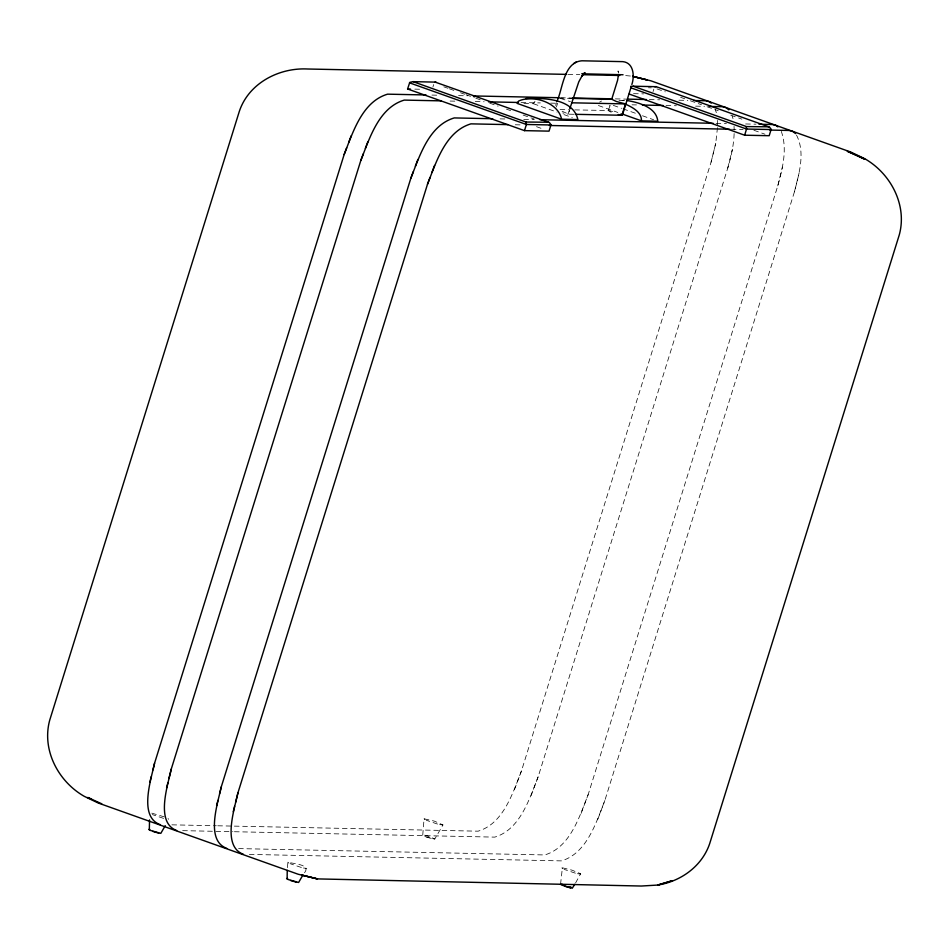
<?xml version="1.0" encoding="UTF-8"?>
<svg xmlns="http://www.w3.org/2000/svg" width="949" height="949" viewBox="0 0 949 949"><rect width="100%" height="100%" fill="white"/><g stroke="black" fill="none" stroke-linecap="round" stroke-linejoin="round"><path stroke-width="0.71" stroke-dasharray="4.75 3.56" d="M717.468 127.617L715.748 143.299L711.086 162.137L521.499 770.825C512.709 793.091 503.468 823.613 478.071 831.182L234.023 826.116M287.452 867.659L287.891 862.214C293.478 863.851 312.446 864.444 303.81 873.483M422.744 835.12L424.061 818.797L434.274 821.087L442.946 824.942L434.784 839.046C418.224 836.093 420.277 831.917 434.784 839.046M560.551 884.231L562.389 867.801L572.081 870.186L580.622 873.732L575.557 883.021M234.427 831.727L494.749 837.125C520.135 829.556 529.376 799.034 538.166 776.756L727.753 168.068C731.75 154.568 734.834 140.511 734.04 126.347M238.579 848.596L544.762 854.942C570.147 847.374 579.388 816.852 588.178 794.586L777.765 185.897C782.545 168.436 787.623 149.088 781.3 131.377M249.338 854.408L561.428 860.885C586.814 853.317 596.055 822.795 604.845 800.517L794.432 191.828C799.034 173.726 805.618 152.445 796.365 134.841M711.086 162.137L715.748 143.299M727.753 168.068L732.414 149.242M777.765 185.897L782.427 167.06M794.432 191.828L799.094 173.003M432.898 87.023L433.669 84.568M555.651 105.422L556.494 102.706M556.434 106.988L557.609 103.192M569.305 110.381L568.119 114.165L562.674 112.931M573.943 114.283L568.119 114.165L569.708 110.309M611.18 112.243L608.202 110.594L609.768 105.553M610.171 105.481L608.202 110.594M653.054 91.59L653.825 89.135M514.441 789.604L521.499 770.825M531.108 795.547L538.166 776.756M581.12 813.364L588.178 794.586M597.787 819.307L604.845 800.517M523.895 103.512L533.409 103.714L534.987 101.353M599.578 102.124L601.571 101.021M168.447 819.355L168.092 818.453M442.946 824.942L439.624 824.586M306.776 868.359L303.466 868.015M580.741 874.041L577.431 873.697M622.058 100.511L624.62 100.535M559.186 98.15L572.425 98.399M560.064 109.598L568.89 109.764M574.774 109.882L608.606 110.535L615.913 112.338M568.012 74.402L579.851 74.651M648.44 87.782L651.322 87.842M414.82 89.135L422.032 89.277M633.529 93.666L643.636 93.88M431.949 95.078L439.34 95.232M458.569 95.635L467.442 95.813M560.622 97.747L572.461 97.996M615.355 98.886L625.711 99.099M649.377 99.586L659.721 99.811M678.95 100.203L687.835 100.392M619.009 100.38L625.806 100.511M450.099 101.057L456.006 101.175M475.235 101.579L484.12 101.757M521.096 102.528L540.325 102.919M550.669 103.133L558.071 103.287M632.022 104.829L636.459 104.912M666.044 105.529L676.4 105.742M695.629 106.146L704.502 106.324M500.111 118.874L506.019 118.993M523.777 119.36L534.121 119.574M716.056 123.346L726.412 123.56M745.629 123.963L755.985 124.177M515.295 124.782L522.697 124.936M731.24 129.266L743.079 129.503M171.899 824.835L216.277 825.749M217.76 825.784L232.552 826.093M182.659 830.648L232.944 831.692M625.699 75.6L631.559 76.134M151.745 813.139L164.912 817.042M560.444 98.399L570.444 101.662M437.548 824.076L426.279 820.244M575.355 873.175L564.086 869.355M163.584 818.394L152.303 814.562M301.379 867.493L290.109 863.661M426.73 837.054L432.673 838.821M562.093 111.223L568.522 114.094M656.993 88.898L665.344 91.863M680.647 97.32L684.822 98.815M690.398 100.796L701.525 104.758M707.088 106.739L718.227 110.713M730.754 115.173L741.881 119.147M753.886 130.262L765.013 134.224M613.315 105.375L621.654 108.34M623.042 108.838L635.545 113.287M642.485 115.766L653.6 119.728M598.404 105.529L617.846 112.457M533.409 103.714L557.027 112.124M563.967 114.604L572.306 117.569M443.8 86.81L447.975 88.293M449.363 88.791L454.927 90.772M460.49 92.753L464.666 94.248M466.066 94.734L474.417 97.711M475.805 98.21L481.368 100.191M489.72 103.168L498.071 106.146M506.422 109.123L510.598 110.606M523.124 115.066L534.251 119.04M536.505 126.68L543.469 129.159M562.745 868.703L561.867 867.896M424.938 819.592L424.061 818.797M288.769 863.021L287.891 862.214M618.143 71.709L618.487 72.409L618.024 70.95L618.297 71.922M732.142 116.086L733.008 118.625M715.048 108.886L716.341 112.682M717.373 120.404L717.551 126.253"/><path stroke-width="1.42" d="M561.559 119.218C558.451 102.587 533.184 94.425 518.676 101.021L517.098 103.37L561.559 119.218L577.858 119.55C573.22 98.257 543.291 97.925 525.841 98.518M627.17 100.547C638.807 102.468 656.518 107.403 657.776 121.211L641.465 120.867C641.856 111.84 631.726 106.964 624.656 103.761M618.523 74.366L617.585 80.274L611.737 99.242L616.364 101.496L625.474 103.915L621.939 115.28L575.391 114.319M149.325 829.948L149.539 819.912M287.132 879.059L287.239 870.375M426.03 94.959L387.572 94.165C362.186 101.733 352.945 132.243 344.155 154.521L154.568 763.21C151.164 779.271 138.388 816.686 160.073 824.586M441.226 100.867L404.238 100.096C378.853 107.676 369.612 138.186 360.822 160.464L171.235 769.153C167.843 785.214 155.067 822.629 176.739 830.529M492.709 118.72L454.251 117.925C428.865 125.493 419.624 156.004 410.834 178.282L221.247 786.97C217.843 803.032 205.067 840.446 226.752 848.347M507.905 124.627L470.929 123.856C445.532 131.425 436.291 161.947 427.501 184.225L237.914 792.913C234.522 808.975 221.746 846.389 243.418 854.29M548.629 122.243L525.995 122.03L413.064 81.65L409.766 82.349L407.596 88.981L524.5 130.642L549.032 131.14L551.013 124.722L549.364 122.516L435.069 82.077M629.151 94.046L744.657 135.209L769.188 135.707L771.169 129.289L769.52 127.083L655.996 86.608L654.857 86.857M631.856 84.485C634.644 76.217 633.825 62.741 622.829 61.638L581.903 60.795C563.386 62.195 562.757 89.526 556.909 101.353M149.906 782.047L151.235 776.662M152.908 769.936L154.568 763.21M166.573 787.978L167.914 782.605M168.91 778.571L171.235 769.153M216.586 805.808L217.914 800.422M219.587 793.696L221.247 786.97M233.252 811.739L234.593 806.365M235.589 802.332L237.914 792.913M524.5 130.642L526.481 124.212L525.995 122.03M569.697 109.111L578.76 81.899L582.33 75.362L581.761 76.181L585.189 72.812L583.137 74.152L584.37 73.358M618.25 114.556L622.342 115.209L631.204 86.762M744.657 135.209L746.685 128.518L745.819 126.336L633.22 86.217L630.646 86.359M344.155 154.521L346.67 147.819M348.686 142.445L351.213 135.743M360.822 160.464L363.348 153.75M365.365 148.388L367.88 141.674M410.834 178.282L413.349 171.567M415.365 166.205L417.892 159.503M427.501 184.225L430.027 177.51M432.044 172.149L434.559 165.434M150.179 830.363L160.808 833.364L165.256 825.666M287.986 879.474L298.615 882.463L302.328 876.057M561.962 885.156L572.259 888.205L574.809 884.302M573.635 63.583L576.15 61.946M583.884 73.666L584.596 73.37L581.856 73.785L623.054 74.746M148.768 829.438L149.823 829.462M286.574 878.549L287.63 878.56M611.737 99.242L572.425 98.399M566.541 74.378L307.701 69.004C279.03 67.474 248.638 83.168 239.29 111.484L49.716 720.172C41.578 749.947 58.245 781.49 84.259 796.33L98.138 802.973L298.176 874.243L317.441 878.904L641.299 886.034L657.681 885.061L672.473 880.648L657.681 885.061C680.848 881.443 702.082 866.212 709.71 843.554L899.284 234.866C907.422 205.103 890.755 173.56 864.741 158.708L850.862 152.077L650.824 80.795L632.983 76.478M582.805 74.71L619.78 75.481M413.064 81.65L436.018 82.124M633.22 86.217L656.174 86.691M407.596 88.981L410.478 89.04M473.361 95.944L559.151 97.723M572.461 97.996L612.402 98.826M627.182 99.135L646.411 99.526M693.743 100.511L705.582 100.76L709.176 101.59L711.192 103.121M571.666 102.8L625.474 103.915M488.557 101.851L518.13 102.468M642.378 105.042L663.09 105.469M708.939 106.418L722.248 106.691L725.843 107.522L728.879 109.835M540.04 119.704L713.09 123.287M758.951 124.236L772.261 124.521L775.855 125.351L777.872 126.881M768.785 126.81L746.151 126.597M550.954 124.983L526.41 124.485L409.517 82.824M771.11 129.55L746.566 129.052L631.061 87.889M549.317 125.482L729.769 129.23M769.698 130.06L788.927 130.452L792.522 131.282L795.559 133.595M632.805 76.347L647.23 79.965L632.639 76.347M562.662 884.456L560.551 884.231L561.108 884.741M564.536 886.164L570.479 887.92M152.753 831.371L158.697 833.139M290.56 880.482L296.503 882.238M622.01 113.939L641.465 120.867M570.005 886.734L571.168 887.22M101.733 803.791L87.794 797.54M87.854 797.468L91.638 799.2M620.717 114.141L622.342 115.209M317.441 878.904L301.77 875.073L317.441 878.904M857.469 155.707L847.267 151.247L864.93 159.29L857.469 155.707"/></g></svg>
